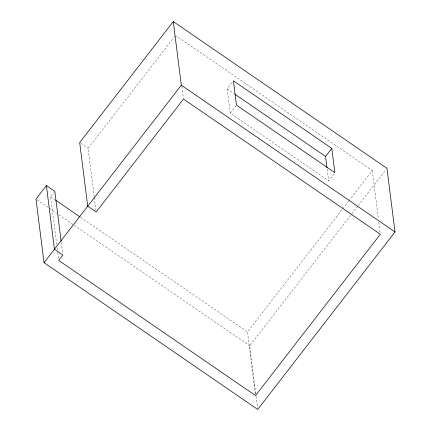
<?xml version="1.0" encoding="UTF-8"?>
<svg xmlns="http://www.w3.org/2000/svg" width="431" height="431" viewBox="0 0 431 431"><rect width="100%" height="100%" fill="white"/><g stroke="black" fill="none" stroke-linecap="round" stroke-linejoin="round"><path stroke-width="0.32" stroke-dasharray="2.15 1.62" d="M56.698 244.49L50.669 196.762L54.074 192.361M94.222 196.746L88.113 148.356L175.471 35.412M334.1 173.725L328.643 180.783L230.229 113.186L227.159 88.867L232.621 81.809M230.229 113.186L236.08 105.622M255.362 394.263L247.491 331.951L342.225 209.477M342.634 208.943L348.404 201.487M348.814 200.954L372.292 170.601L176.026 35.795M255.718 393.541L249.684 345.813L357.784 206.056M358.193 205.528L386.144 169.394M227.159 88.867L234.345 93.807M80.732 143.286L88.113 148.356M50.669 196.762L55.103 199.806M80.608 217.326L247.491 331.951M37.104 199.795L56.531 213.14M58.751 214.665L73.739 224.96M74.294 225.338L249.684 345.813M372.292 170.601L378.402 218.991M378.822 222.31L380.164 232.912M327.145 168.952L328.643 180.783M256.052 396.191L257.56 408.125M181.92 86.453L183.423 98.387M94.308 197.409L95.984 210.667M61.277 242.421L62.7 253.692M57.118 247.803L57.371 249.791M57.706 252.442L58.541 259.069"/><path stroke-width="0.65" d="M46.397 185.589L35.994 199.036L44.032 262.673L257.727 409.45L395.006 231.964L386.968 168.327L173.273 21.55L79.676 142.564L87.714 206.196L96.151 211.993L183.509 99.049L380.331 234.238L255.529 395.588L58.708 260.399L62.867 255.017L54.435 249.226L46.397 185.589L54.829 191.38L61.11 241.096M44.032 262.673L181.316 85.187L173.273 21.55M326.978 167.637L325.567 156.464L331.811 148.399L233.397 80.802L236.474 105.121L334.882 172.712L331.811 148.399M234.9 94.184L325.567 156.464M181.316 85.187L395.006 231.964M55.658 200.189L80.053 216.944"/></g></svg>
